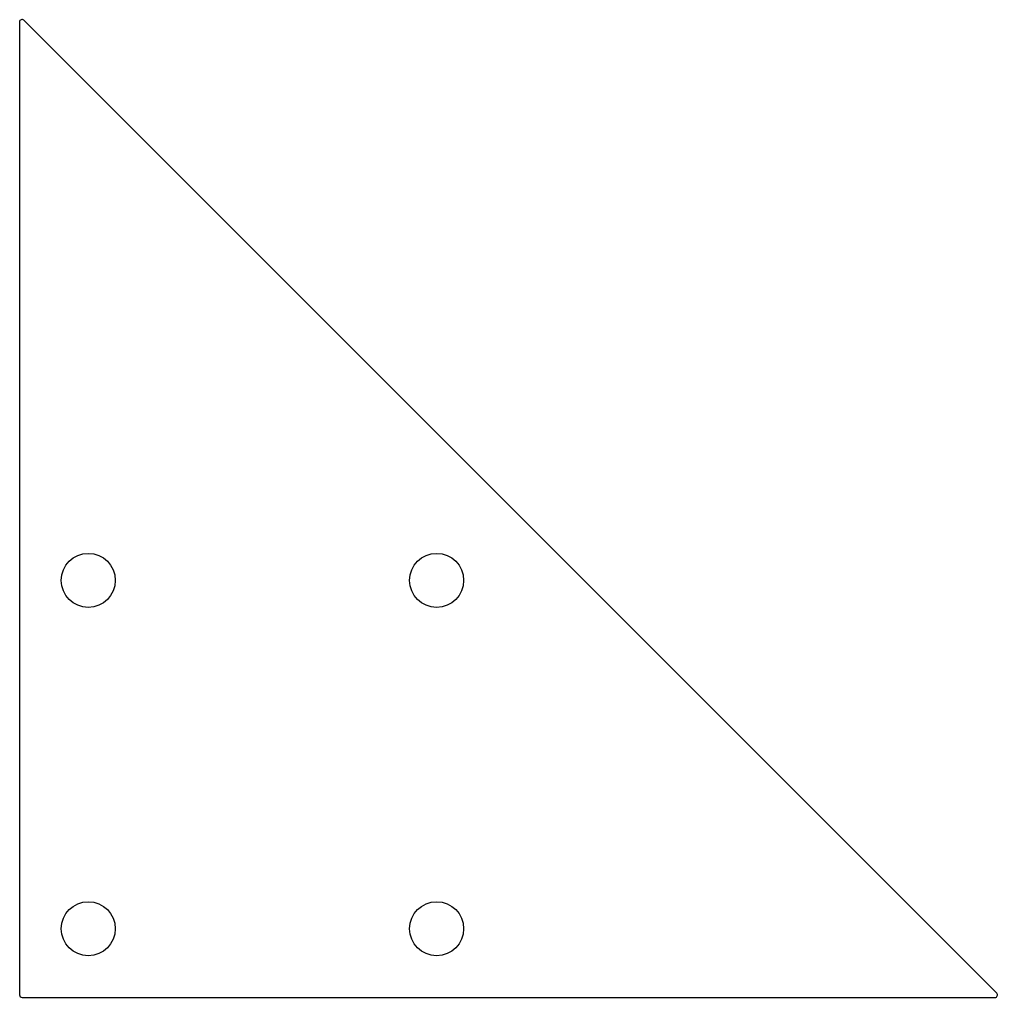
# Model space of a CAD drawing. Extents: x 0 to 199, y 0 to 199.
import ezdxf

# ---------------------------------------------------------------- set-up
doc = ezdxf.new("R2010")
doc.units = 0
doc.header["$MEASUREMENT"] = 0
doc.layers.get('0').update_dxf_attribs({"linetype": 'CONTINUOUS'})

msp = doc.modelspace()

# ---------------------------------------------------------------- linework, layer by layer
for p, q in [((0, 198.79), (0, 0.5)), ((199.15, 0.85), (0.85, 199.15)), ((0.5, 0), (198.79, 0))]:
    msp.add_line(p, q)
for centre in [(14, 85), (85, 85), (14, 14), (85, 14)]:
    msp.add_circle(centre, 5.5)
for centre, start, end in [((0.5, 198.79), 45, 180), ((0.5, 0.5), 180, 270), ((198.79, 0.5), 270, 45)]:
    msp.add_arc(centre, 0.5, start, end)

doc.saveas('drawing.dxf')
